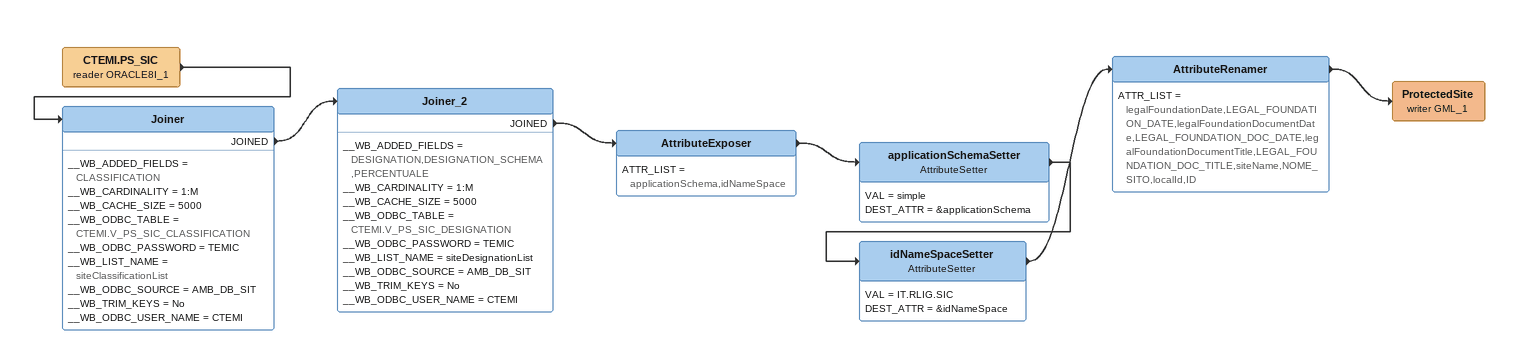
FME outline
CTEMI.PS_SIC (reader ORACLE8I_1)
    -> Joiner
Joiner
    __WB_ADDED_FIELDS = CLASSIFICATION
    __WB_CARDINALITY = 1:M
    __WB_CACHE_SIZE = 5000
    __WB_ODBC_TABLE = CTEMI.V_PS_SIC_CLASSIFICATION
    __WB_ODBC_PASSWORD = TEMIC
    __WB_LIST_NAME = siteClassificationList
    __WB_ODBC_SOURCE = AMB_DB_SIT
    __WB_TRIM_KEYS = No
    __WB_ODBC_USER_NAME = CTEMI
    JOINED -> Joiner_2
Joiner_2
    __WB_ADDED_FIELDS = DESIGNATION,DESIGNATION_SCHEMA,PERCENTUALE
    __WB_CARDINALITY = 1:M
    __WB_CACHE_SIZE = 5000
    __WB_ODBC_TABLE = CTEMI.V_PS_SIC_DESIGNATION
    __WB_ODBC_PASSWORD = TEMIC
    __WB_LIST_NAME = siteDesignationList
    __WB_ODBC_SOURCE = AMB_DB_SIT
    __WB_TRIM_KEYS = No
    __WB_ODBC_USER_NAME = CTEMI
    JOINED -> AttributeExposer
AttributeExposer
    ATTR_LIST = applicationSchema,idNameSpace
    -> applicationSchemaSetter
applicationSchemaSetter: AttributeSetter
    VAL = simple
    DEST_ATTR = &applicationSchema
    -> idNameSpaceSetter
idNameSpaceSetter: AttributeSetter
    VAL = IT.RLIG.SIC
    DEST_ATTR = &idNameSpace
    -> AttributeRenamer
AttributeRenamer
    ATTR_LIST = legalFoundationDate,LEGAL_FOUNDATION_DATE,legalFoundationDocumentDate,LEGAL_FOUNDATION_DOC_DATE,legalFoundationDocumentTitle,LEGAL_FOUNDATION_DOC_TITLE,siteName,NOME_SITO,localId,ID
    -> ProtectedSite (writer GML_1)
ProtectedSite (writer GML_1)
